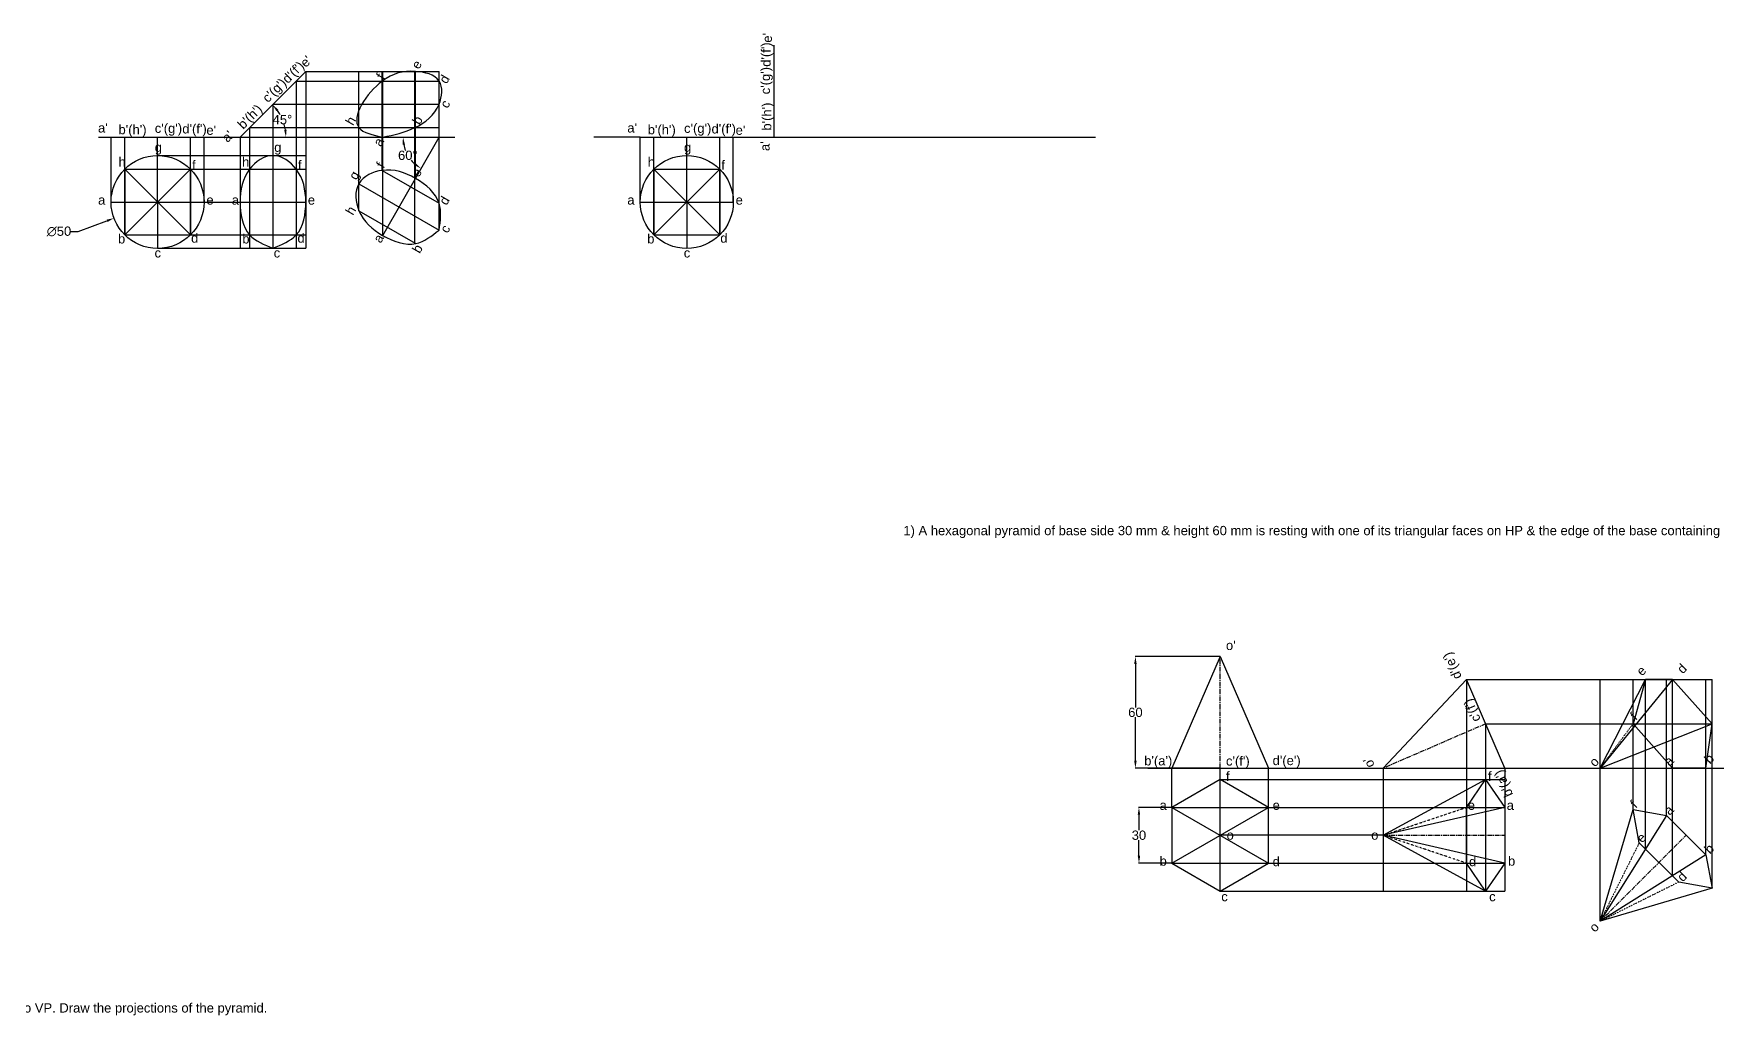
# Model space of a CAD drawing. Header units: inches. Extents: x -1930 to 5336, y -1833 to 832.
# Drawn here: x 2932 to 3837, y -1006 to -478 of the extents above; entities that cross this region are included whole.
import ezdxf

# ---------------------------------------------------------------- set-up
doc = ezdxf.new("R2010")
doc.units = ezdxf.units.IN
doc.header["$MEASUREMENT"] = 0
doc.linetypes.add('CENTERX2', pattern=[4, 2.5, -0.5, 0.5, -0.5])
doc.linetypes.add('DOT', pattern=[0.25, 0, -0.25])
doc.styles.get("Standard").update_dxf_attribs({"font": 'arial.ttf'})
doc.dimstyles.get("Standard").update_dxf_attribs({"dimtxt": 5, "dimasz": 4, "dimexe": 0.18, "dimexo": 0.0625, "dimgap": 0.09, "dimtad": 0, "dimtih": 1, "dimtoh": 1, "dimdec": 0, "dimzin": 0, "dimdsep": 46, "dimtxsty": 'Standard', "dimcen": 0.09, "dimadec": 0, "dimazin": 0, "dimtfac": 1, "dimtdec": 0, "dimtofl": 0, "dimtmove": 0, "dimatfit": 3, "dimfxl": 1, "dimtolj": 1, "dimtzin": 0, "dimarcsym": 0})

# ---------------------------------------------------------------- blocks, each defined once
blk = doc.blocks.new('*D305')
at = {"color": 0, "lineweight": -2, "transparency": 16777216}
for p, q in [((2998.67, -568.86), (2998.85, -568.86)), ((2998.76, -568.95), (2998.76, -568.77)), ((2952.13, -584.67), (2956.13, -584.67)), ((2956.13, -584.67), (2971.57, -578.94))]:
    blk.add_line(p, q, dxfattribs=at)
at = {"color": 0, "transparency": 16777216}
blk.add_solid([(2971.34, -578.32), (2971.8, -579.57), (2975.32, -577.55)], dxfattribs=at)
at = {"layer": 'Defpoints', "color": 0, "transparency": 16777216}
for p in [(3022.2, -560.16), (2975.32, -577.55)]:
    blk.add_point(p, dxfattribs=at)
at = {"color": 0, "transparency": 16777216, "insert": (2945.75, -584.67), "char_height": 5, "attachment_point": 5}
blk.add_mtext('\\A1;∅50', dxfattribs=at)
blk = doc.blocks.new('*D306')
at = {"color": 0, "lineweight": -2, "transparency": 16777216}
for start, end in [(29.29353, 35.70974), (9.29026, 16.02656)]:
    blk.add_arc((3043.09, -534), 24.7, start, end, dxfattribs=at)
at = {"color": 0, "transparency": 16777216}
for points in [[(3062.63, -520.01), (3063.65, -519.15), (3060.55, -516.53)], [(3068.12, -529.96), (3066.79, -530.06), (3067.78, -534)]]:
    blk.add_solid(points, dxfattribs=at)
at = {"layer": 'Defpoints', "color": 0, "transparency": 16777216}
for p in [(3078.44, -498.64), (3066.94, -527.6), (2966.92, -534), (3043.09, -534), (3125.01, -534)]:
    blk.add_point(p, dxfattribs=at)
at = {"color": 0, "transparency": 16777216, "insert": (3065.9, -524.55), "char_height": 5, "attachment_point": 5}
blk.add_mtext('\\A1;45°', dxfattribs=at)
blk = doc.blocks.new('*D307')
at = {"color": 0, "lineweight": -2, "transparency": 16777216}
for start, end in [(191.79428, 201.43481), (219.56685, 228.36592)]:
    blk.add_arc((3150.15, -534), 19.47, start, end, dxfattribs=at)
at = {"color": 0, "transparency": 16777216}
for points in [[(3130.43, -538.04), (3131.76, -537.91), (3130.69, -534)], [(3137.61, -548), (3136.83, -549.09), (3140.47, -550.88)]]:
    blk.add_solid(points, dxfattribs=at)
at = {"layer": 'Defpoints', "color": 0, "transparency": 16777216}
for p in [(3125.01, -534), (3131.87, -540.67), (3150.15, -534), (3158.5, -534), (3119.84, -586.85)]:
    blk.add_point(p, dxfattribs=at)
at = {"color": 0, "transparency": 16777216, "insert": (3133.31, -543.75), "char_height": 5, "attachment_point": 5}
blk.add_mtext('\\A1;60°', dxfattribs=at)
blk = doc.blocks.new('*D308')
at = {"color": 0, "lineweight": -2, "transparency": 16777216}
for p, q in [((3543.93, -894.27), (3526.15, -894.27)), ((3526.33, -898.27), (3526.33, -906.62)), ((3526.33, -920.27), (3526.33, -911.91)), ((3543.93, -924.27), (3526.15, -924.27))]:
    blk.add_line(p, q, dxfattribs=at)
at = {"color": 0, "transparency": 16777216}
for points in [[(3525.66, -898.27), (3526.99, -898.27), (3526.33, -894.27)], [(3525.66, -920.27), (3526.99, -920.27), (3526.33, -924.27)]]:
    blk.add_solid(points, dxfattribs=at)
at = {"layer": 'Defpoints', "color": 0, "transparency": 16777216}
for p in [(3526.33, -894.27), (3544, -894.27), (3544, -924.27)]:
    blk.add_point(p, dxfattribs=at)
at = {"color": 0, "transparency": 16777216, "insert": (3526.33, -909.27), "char_height": 5, "attachment_point": 5}
blk.add_mtext('\\A1;30', dxfattribs=at)
blk = doc.blocks.new('*D309')
at = {"color": 0, "lineweight": -2, "transparency": 16777216}
for p, q in [((3569.92, -813.22), (3524.24, -813.22)), ((3524.42, -817.22), (3524.42, -840.57)), ((3524.42, -869.22), (3524.42, -845.86)), ((3569.92, -873.22), (3524.24, -873.22))]:
    blk.add_line(p, q, dxfattribs=at)
at = {"color": 0, "transparency": 16777216}
for points in [[(3523.76, -817.22), (3525.09, -817.22), (3524.42, -813.22)], [(3523.76, -869.22), (3525.09, -869.22), (3524.42, -873.22)]]:
    blk.add_solid(points, dxfattribs=at)
at = {"layer": 'Defpoints', "color": 0, "transparency": 16777216}
for p in [(3524.42, -813.22), (3569.98, -813.22), (3569.98, -873.22)]:
    blk.add_point(p, dxfattribs=at)
at = {"color": 0, "transparency": 16777216, "insert": (3524.42, -843.22), "char_height": 5, "attachment_point": 5}
blk.add_mtext('\\A1;60', dxfattribs=at)

msp = doc.modelspace()

# ---------------------------------------------------------------- linework, layer by layer
for p, q in [((3330.3, -534), (3330.3, -484.45)), ((3073.26, -503.82), (3073.26, -593.66)), ((3073.26, -503.82), (3150.15, -503.82)), ((3078.44, -498.64), (3078.44, -593.66)), ((3078.44, -498.64), (3150.15, -498.64)), ((3106.93, -559), (3106.93, -498.64)), ((3107.02, -573.5), (3107.02, -498.64)), ((3119.53, -551.82), (3119.53, -498.64)), ((3119.84, -586.85), (3119.84, -498.64)), ((3137.1, -591.24), (3137.1, -498.6)), ((3137.43, -556.18), (3137.43, -498.64)), ((3150.06, -583.9), (3150.06, -498.64)), ((3150.15, -569.5), (3150.15, -498.64)), ((3060.76, -516.32), (3060.76, -593.66)), ((3060.76, -516.32), (3150.15, -516.32)), ((3048.24, -528.84), (3048.24, -593.66)), ((3048.24, -528.84), (3150.15, -528.84)), ((2966.92, -534), (3125.01, -534)), ((2973.76, -568.86), (2973.76, -534)), ((2981.08, -586.54), (2981.08, -534)), ((2998.76, -543.86), (2998.76, -534)), ((3016.44, -586.54), (3016.44, -534)), ((3023.76, -568.86), (3023.76, -534)), ((3043.09, -534), (3043.09, -593.66)), ((3119.84, -586.85), (3150.15, -534)), ((3125.01, -534), (3158.5, -534)), ((3258.26, -534), (3233.2, -534)), ((3258.26, -568.86), (3258.26, -534)), ((3258.26, -534), (3308.26, -534)), ((3265.58, -586.54), (3265.58, -534)), ((3283.26, -543.86), (3283.26, -534)), ((3300.94, -586.54), (3300.94, -534)), ((3308.26, -568.86), (3308.26, -534)), ((3308.26, -534), (3503, -534)), ((2981.08, -586.54), (3016.44, -551.18)), ((3016.44, -586.54), (2981.08, -551.18)), ((2981.08, -551.18), (3078.44, -551.18)), ((2981.08, -551.18), (2981.08, -586.54)), ((2981.08, -551.18), (3016.44, -551.18)), ((2998.76, -568.86), (2998.76, -543.86)), ((2998.76, -543.86), (3078.44, -543.86)), ((3016.44, -551.18), (3016.44, -586.54)), ((3048.24, -551.18), (3048.24, -586.11)), ((3060.75, -543.86), (3060.75, -593.66)), ((3073.26, -551.18), (3073.26, -586.54)), ((3265.58, -586.54), (3300.94, -551.18)), ((3300.94, -586.54), (3265.58, -551.18)), ((3265.58, -551.18), (3265.58, -586.54)), ((3265.58, -551.18), (3300.94, -551.18)), ((3283.26, -568.86), (3283.26, -543.86)), ((3300.94, -551.18), (3300.94, -586.54)), ((3106.93, -559), (3150.06, -583.9)), ((3119.53, -551.82), (3150.15, -569.5)), ((2973.76, -568.86), (3023.76, -568.86)), ((2973.76, -568.86), (3023.76, -568.86)), ((2998.76, -568.86), (2998.76, -593.86)), ((3023.76, -568.86), (3078.44, -568.86)), ((3043.09, -568.96), (3078.44, -568.86)), ((3258.26, -568.86), (3308.26, -568.86)), ((3258.26, -568.86), (3308.26, -568.86)), ((3283.26, -568.86), (3283.26, -593.86)), ((3107.02, -573.5), (3137.27, -590.96)), ((2981.08, -586.54), (3078.44, -586.54)), ((2981.08, -586.54), (3016.44, -586.54)), ((3265.58, -586.54), (3300.94, -586.54)), ((2998.76, -593.66), (3078.44, -593.66)), ((3702.37, -825.53), (3702.37, -939.27)), ((3702.37, -825.53), (3834.39, -825.53)), ((3774.24, -955.5), (3774.24, -825.53)), ((3791.96, -895.35), (3791.96, -825.53)), ((3798.62, -916.61), (3798.62, -825.53)), ((3809.87, -898.66), (3809.87, -825.53)), ((3813.13, -931.12), (3813.13, -825.53)), ((3831.08, -919.87), (3831.08, -825.53)), ((3834.39, -937.78), (3834.39, -825.53)), ((3712.7, -849.37), (3712.7, -939.27)), ((3712.7, -849.37), (3834.39, -849.37)), ((3531.14, -873.22), (3922.49, -873.22)), ((3544, -894.27), (3544, -873.22)), ((3569.98, -879.27), (3569.98, -873.22)), ((3595.96, -894.27), (3595.96, -873.22)), ((3657.64, -873.22), (3657.64, -939.27)), ((3723.02, -873.22), (3723.02, -939.27)), ((3831.08, -873.22), (3813.13, -873.22)), ((3813.13, -873.22), (3831.08, -873.22)), ((3569.98, -879.27), (3723.02, -879.27)), ((3544, -894.27), (3723.02, -894.27)), ((3723.02, -894.27), (3657.64, -909.27)), ((3809.87, -898.66), (3774.24, -955.5)), ((3657.64, -909.27), (3569.98, -909.27)), ((3723.02, -924.27), (3657.64, -909.27)), ((3831.08, -919.87), (3774.24, -955.5)), ((3544, -924.27), (3723.02, -924.27)), ((3569.98, -939.27), (3723.02, -939.27))]:
    msp.add_line(p, q)
at = {"lineweight": 30}
for p, q in [((3043.09, -534), (3078.44, -498.64)), ((2973.76, -534), (3023.76, -534)), ((3569.98, -813.22), (3544, -873.22)), ((3569.98, -813.22), (3595.96, -873.22)), ((3657.64, -873.22), (3702.37, -825.53)), ((3723.02, -873.22), (3702.37, -825.53)), ((3813.13, -825.53), (3774.24, -873.22)), ((3774.24, -873.22), (3798.62, -825.53)), ((3798.62, -825.53), (3791.96, -849.37)), ((3813.13, -825.53), (3798.62, -825.53)), ((3834.39, -849.37), (3813.13, -825.53)), ((3774.24, -873.22), (3834.39, -849.37)), ((3813.13, -873.22), (3791.96, -849.37)), ((3831.08, -873.22), (3834.39, -849.37)), ((3544, -873.22), (3595.96, -873.22)), ((3657.64, -873.22), (3723.02, -873.22)), ((3774.24, -873.22), (3813.13, -873.22)), ((3813.13, -873.22), (3831.08, -873.22)), ((3569.98, -939.27), (3569.98, -879.27)), ((3657.64, -909.27), (3712.7, -879.27)), ((3702.37, -894.27), (3712.7, -879.27)), ((3712.7, -879.27), (3723.02, -894.27)), ((3544, -894.27), (3595.96, -924.27)), ((3544, -924.27), (3595.96, -894.27)), ((3702.37, -924.27), (3702.37, -894.27)), ((3723.02, -894.27), (3723.02, -924.27)), ((3774.24, -955.5), (3791.96, -895.35)), ((3791.96, -895.35), (3809.87, -898.66)), ((3795.27, -913.26), (3791.96, -895.35)), ((3809.87, -898.66), (3831.08, -919.87)), ((3712.7, -939.27), (3657.64, -909.27)), ((3816.48, -934.47), (3795.27, -913.26)), ((3831.08, -919.87), (3834.39, -937.78)), ((3712.7, -939.27), (3702.37, -924.27)), ((3723.02, -924.27), (3712.7, -939.27)), ((3834.39, -937.78), (3774.24, -955.5)), ((3834.39, -937.78), (3816.48, -934.47))]:
    msp.add_line(p, q, dxfattribs=at)
at = {"linetype": 'CENTERX2'}
for p, q in [((3569.98, -873.22), (3569.98, -813.22)), ((3712.7, -849.37), (3657.64, -873.22)), ((3657.64, -909.27), (3723.02, -909.27)), ((3774.24, -955.5), (3820.47, -909.27))]:
    msp.add_line(p, q, dxfattribs=at)
at = {"linetype": 'DOT'}
for p, q in [((3774.24, -873.22), (3791.96, -849.37)), ((3657.64, -909.27), (3702.37, -894.27)), ((3702.37, -924.27), (3657.64, -909.27)), ((3795.27, -913.26), (3774.24, -955.5)), ((3816.48, -934.47), (3774.24, -955.5))]:
    msp.add_line(p, q, dxfattribs=at)
at = {"lineweight": 30}
msp.add_lwpolyline([(3544, -894.27), (3544, -924.27), (3569.98, -939.27), (3595.96, -924.27), (3595.96, -894.27), (3569.98, -879.27)], close=True, dxfattribs=at)
for centre in [(2998.76, -568.86), (3283.26, -568.86)]:
    msp.add_circle(centre, 25)
for points in [[(3119.84, -534), (3107.02, -528.84), (3119.53, -503.82), (3137.43, -498.64), (3150.15, -503.82), (3150.06, -516.32), (3137.1, -528.84), (3119.84, -534)], [(3150.07, -583.89), (3137.64, -591.18), (3119.75, -586.8), (3107.02, -573.5), (3106.94, -558.99), (3119.53, -551.82), (3137.43, -556.18), (3150.15, -569.5), (3150.07, -583.89)]]:
    msp.add_spline(points, degree=3, dxfattribs=at)
msp.add_spline([(3060.76, -593.66), (3048.24, -586.54), (3043.09, -568.86), (3048.24, -551.18), (3060.76, -543.86), (3073.26, -551.18), (3078.44, -568.86), (3073.26, -586.54), (3060.76, -593.66)], degree=3)

# ---------------------------------------------------------------- texts
at = {"char_height": 5, "attachment_point": 1}
for s, width, insert, rotation in [("e'", 11.5105, (3324.02, -483.19), 90), ("d'(f')", 11.5105, (3323.29, -496.15), 90), ("d'(f')", 11.5105, (3065.2, -501.96), 45), ("e'", 11.5105, (3074.88, -493.31), 45), ('e', 11.5105, (3134.85, -495.37), 60), ("c'(g')", 11.5105, (3322.98, -510.94), 90), ("c'(g')", 11.5105, (3054.53, -512.2), 45), ('f', 11.5105, (3115.91, -500.87), 60), ('d', 11.5105, (3149.77, -503.2), 60), ('c', 11.5105, (3150.28, -516.38), 60), ("b'(h')", 11.5105, (3041.25, -526.51), 45), ('h', 11.5105, (3099.45, -525.57), 60), ('b', 11.5105, (3135.31, -525.3), 60), ("b'(h')", 11.5105, (3323.71, -530.45), 90), ("a'", 11.5105, (3032.82, -533.62), 45), ('a', 11.5105, (3114.41, -536.94), 60), ("a'", 11.5105, (3322.78, -541.44), 90), ('f', 11.5105, (3115.91, -548.61), 60), ('e', 11.5105, (3134.85, -553.42), 60), ('g', 11.5105, (3101.25, -554.89), 60), ('d', 11.5105, (3149.77, -568.48), 60), ('h', 11.5105, (3099.45, -573.82), 60), ('a', 11.5105, (3114.41, -588.82), 60), ('c', 11.5105, (3150.28, -583.52), 60), ('b', 11.5105, (3135.31, -594.35), 60), ("d'(e')", 14.1492, (3695.38, -826.14), 113.41322), ('e', 14.1492, (3793.2, -820.43), 45), ('d', 14.1492, (3815.08, -819.28), 45), ("c'(f')", 14.1492, (3705.59, -849.04), 113.41322), ('f', 14.1492, (3789.86, -844.23), 45), ('o', 14.1492, (3767.82, -869.35), 45), ('a', 14.1492, (3808, -868.98), 45), ('b', 14.1492, (3829.7, -867.68), 45), ("o'", 14.1492, (3648.57, -873.74), 113.41322), ("b'(a')", 14.1492, (3722.96, -889.42), 113.41322), ('f', 14.1492, (3789.86, -891.51), 45), ('a', 14.1492, (3808, -895.37), 45), ('e', 14.1492, (3793.2, -910.18), 45), ('b', 14.1492, (3829.7, -916.09), 45), ('d', 14.1492, (3815.08, -931.11), 45), ('o', 14.1492, (3767.82, -958.24), 45)]:
    msp.add_mtext_dynamic_manual_height_columns(s, width=width, gutter_width=25, heights=[0], dxfattribs=dict(at, insert=insert, rotation=rotation))
for s, width, insert in [("a'", 11.5105, (2966.77, -526.47)), ("b'(h')", 11.5105, (2977.76, -527.41)), ("c'(g')", 11.5105, (2997.26, -526.67)), ("d'(f')", 11.5105, (3012.05, -526.98)), ("e'", 11.5105, (3025.01, -527.71)), ("a'", 11.5105, (3251.27, -526.47)), ("b'(h')", 11.5105, (3262.26, -527.41)), ("c'(g')", 11.5105, (3281.77, -526.67)), ("d'(f')", 11.5105, (3296.55, -526.98)), ("e'", 11.5105, (3309.51, -527.71)), ('g', 11.5105, (2997.26, -536.88)), ('g', 11.5105, (3061.47, -536.88)), ('g', 11.5105, (3281.77, -536.88)), ('h', 11.5105, (2977.76, -544.79)), ('f', 11.5105, (3017.32, -546.44)), ('h', 11.5105, (3044.18, -544.79)), ('f', 11.5105, (3074.23, -546.44)), ('h', 11.5105, (3262.26, -544.79)), ('f', 11.5105, (3301.82, -546.44)), ('a', 11.5105, (2966.77, -565.24)), ('e', 11.5105, (3025.01, -565.24)), ('a', 11.5105, (3038.66, -565.24)), ('e', 11.5105, (3079.54, -565.24)), ('a', 11.5105, (3251.27, -565.24)), ('e', 11.5105, (3309.51, -565.24)), ('b', 11.5105, (2977.48, -586.11)), ('d', 11.5105, (3016.77, -585.7)), ('b', 11.5105, (3044.32, -586.11)), ('d', 11.5105, (3073.96, -585.7)), ('b', 11.5105, (3261.98, -586.11)), ('d', 11.5105, (3301.27, -585.7)), ('c', 11.5105, (2997.13, -593.66)), ('c', 11.5105, (3061.19, -593.66)), ('c', 11.5105, (3281.63, -593.66)), ("o'", 14.1492, (3573.1, -804.68)), ("b'(a')", 14.1492, (3529.15, -866.72)), ("c'(f')", 14.1492, (3573.1, -866.83)), ("d'(e')", 14.1492, (3598.18, -866.56)), ('f', 14.1492, (3573.1, -875.06)), ('f', 14.1492, (3713.94, -875.06)), ('a', 14.1492, (3537.42, -890.62)), ('e', 14.1492, (3598.18, -890.62)), ('e', 14.1492, (3703.09, -890.62)), ('a', 14.1492, (3724.03, -890.62)), ('o', 14.1492, (3573.44, -906.67)), ('o', 14.1492, (3651.16, -906.67)), ('b', 14.1492, (3537.42, -920.62)), ('d', 14.1492, (3598.18, -920.9)), ('d', 14.1492, (3703.76, -920.9)), ('b', 14.1492, (3724.72, -920.62)), ('c', 14.1492, (3570.58, -939.76)), ('c', 14.1492, (3714.57, -939.76))]:
    msp.add_mtext_dynamic_manual_height_columns(s, width=width, gutter_width=25, heights=[0], dxfattribs=dict(at, insert=insert))
at = {"char_height": 5, "width": 712.4171, "attachment_point": 1}
for insert in [(3399.68, -742.96), (2377.99, -999.58)]:
    msp.add_mtext('1) A hexagonal pyramid of base side 30 mm & height 60 mm is resting with one of its triangular faces on HP & the edge of the base containing that face is inclined at 45 degrees to VP. Draw the projections of the pyramid.', dxfattribs=dict(at, insert=insert))

# ---------------------------------------------------------------- dimensions: what is measured, and where the dimension line sits
for base, line1, line2, picture, middle in [((3066.94, -527.6), ((3043.09, -534), (3078.44, -498.64)), ((2966.92, -534), (3125.01, -534)), '*D306', (3065.9, -524.55)), ((3131.87, -540.67), ((3125.01, -534), (3158.5, -534)), ((3119.84, -586.85), (3150.15, -534)), '*D307', (3133.31, -543.75))]:
    dim = msp.add_angular_dim_2l(base=base, line1=line1, line2=line2, dimstyle='Standard')
    dim.commit()
    dim.dimension.update_dxf_attribs({"geometry": picture, "text_midpoint": middle})
dim = msp.add_diameter_dim_2p(p1=(3022.2, -560.16), p2=(2975.32, -577.55), dimstyle='Standard')
dim.commit()
dim.dimension.update_dxf_attribs({"geometry": '*D305', "text_midpoint": (2945.75, -584.67), "dimtype": 163})
for base, p1, p2, picture, middle in [((3524.42, -813.22), (3569.98, -873.22), (3569.98, -813.22), '*D309', (3524.42, -843.22)), ((3526.33, -894.27), (3544, -924.27), (3544, -894.27), '*D308', (3526.33, -909.27))]:
    dim = msp.add_linear_dim(base=base, p1=p1, p2=p2, angle=90, dimstyle='Standard')
    dim.commit()
    dim.dimension.update_dxf_attribs({"geometry": picture, "text_midpoint": middle})

doc.saveas('drawing.dxf')
